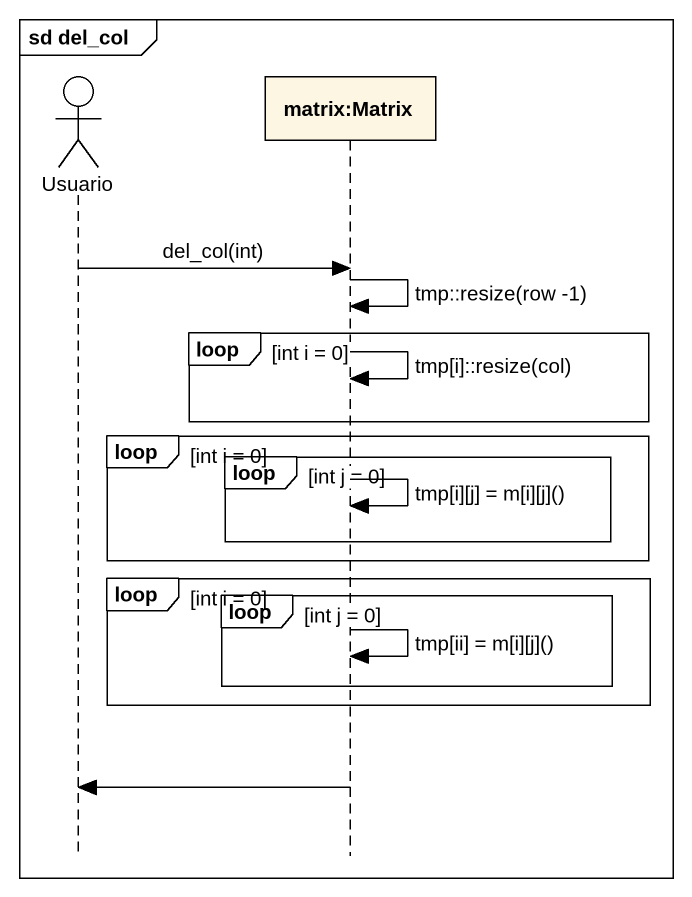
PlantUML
@startuml
mainframe sd del_col
hide footbox
actor Usuario
participant "matrix:Matrix" as matrix_Matrix

Usuario -> matrix_Matrix : del_col(int)
matrix_Matrix -> matrix_Matrix : tmp::resize(row -1)
loop int i = 0
  matrix_Matrix -> matrix_Matrix : tmp[i]::resize(col)
end
loop int i = 0
  loop int j = 0
    matrix_Matrix -> matrix_Matrix : tmp[i][j] = m[i][j]()
  end
end
loop int i = 0
  loop int j = 0
    matrix_Matrix -> matrix_Matrix : tmp[ii] = m[i][j]()
  end
end
matrix_Matrix -> Usuario
@enduml
